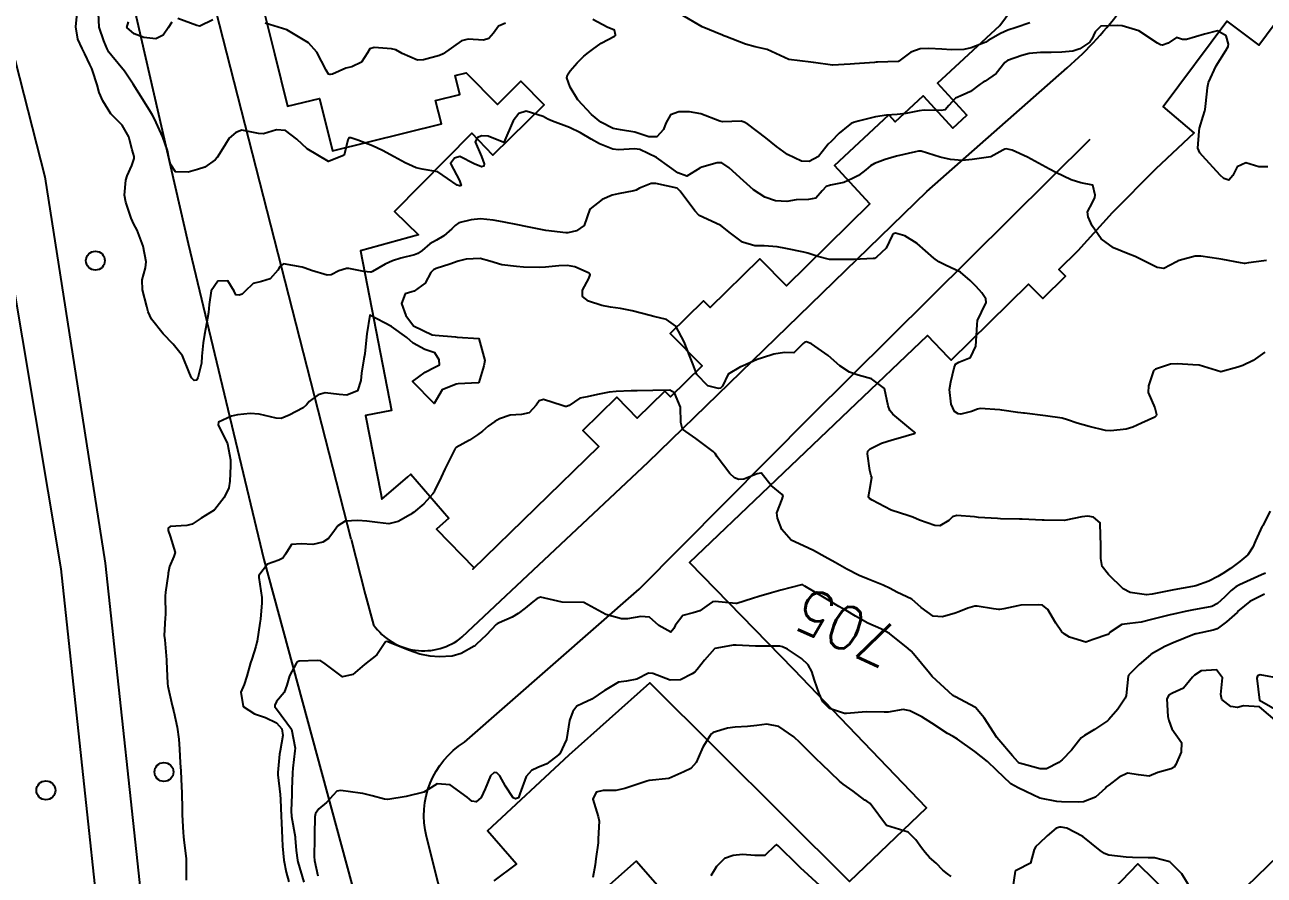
# Model space of a CAD drawing. Header units: metres. Extents: x 286371 to 293043, y 7462578 to 7466404.
# Drawn here: x 290072.8 to 290186.3, y 7464101.8 to 7464179.6 of the extents above; entities that cross this region are included whole.
import ezdxf
from ezdxf.enums import TextEntityAlignment as Align

# ---------------------------------------------------------------- set-up
doc = ezdxf.new("R2010")
doc.units = ezdxf.units.M
doc.header["$MEASUREMENT"] = 0
for name, color, linetype in [('Cotas', 45, 'Continuous'), ('Curvas de Nivel 1m', 11, 'Continuous'), ('Curvas de Nivel 5m', 15, 'Continuous'), ('Edificações', 30, 'Continuous'), ('Linha Férrea', 20, 'Continuous'), ('Postes', 20, 'Continuous'), ('Vias primárias', 230, 'Continuous')]:
    doc.layers.add(name, color=color, linetype=linetype)
doc.styles.add('Style-STANDARD', font='STANDARD.shx')

msp = doc.modelspace()

# ---------------------------------------------------------------- linework, layer by layer
at = {"layer": 'Curvas de Nivel 1m', "flags": 128}
for points, elevation in [([(290186.38, 7464149.66), (290185.29, 7464148.9), (290184.36, 7464148.44), (290183.9, 7464148.3), (290182.35, 7464147.86), (290180.36, 7464148.47), (290179.77, 7464148.49), (290178.36, 7464148.61), (290177.73, 7464148.57), (290176.36, 7464148.1), (290176.26, 7464148.05), (290176.18, 7464147.96), (290175.72, 7464146.58), (290175.69, 7464145.96), (290176.3, 7464144.57), (290176.45, 7464143.95), (290176.42, 7464143.83), (290176.29, 7464143.72), (290175.09, 7464143.16), (290174.28, 7464142.79), (290173.66, 7464142.61), (290172.27, 7464142.45), (290171.79, 7464142.5), (290170.28, 7464142.86), (290169.18, 7464143.16), (290168.29, 7464143.48), (290167.81, 7464143.61), (290166.29, 7464143.84), (290164.36, 7464144.08), (290164.29, 7464144.08), (290163.74, 7464144.15), (290162.3, 7464144.35), (290162.1, 7464144.38), (290160.3, 7464144.51), (290160.05, 7464144.45), (290159.51, 7464144.22), (290158.52, 7464144), (290158.29, 7464144.03), (290157.94, 7464144.24), (290157.64, 7464144.91), (290157.49, 7464146.25), (290157.62, 7464146.96), (290157.92, 7464148.24), (290158.03, 7464148.57), (290158.36, 7464148.74), (290159.41, 7464149.17), (290159.9, 7464150.21), (290159.94, 7464150.66), (290160.03, 7464152.21), (290160.07, 7464152.56), (290160.43, 7464153.33), (290160.84, 7464154.2), (290160.81, 7464154.56), (290160.46, 7464155.08), (290159.93, 7464155.67), (290159.4, 7464156.22), (290158.49, 7464156.99), (290157.14, 7464157.62), (290156.51, 7464157.92), (290156.06, 7464158.27), (290154.53, 7464159.61), (290153.4, 7464160.31), (290152.55, 7464160.55), (290152.37, 7464160.51), (290152.25, 7464160.33), (290151.69, 7464159.17), (290150.81, 7464158.35), (290150.61, 7464158.25), (290150.51, 7464158.24), (290148.74, 7464158.15), (290148.51, 7464158.14), (290146.78, 7464158.14), (290146.51, 7464158.16), (290145.43, 7464158.43), (290144.52, 7464158.73), (290144.15, 7464158.82), (290142.52, 7464159.16), (290141.7, 7464159.31), (290140.53, 7464159.4), (290139.66, 7464159.39), (290138.53, 7464159.72), (290137.44, 7464160.55), (290136.55, 7464161.26), (290135.3, 7464161.85), (290134.57, 7464162.17), (290134.18, 7464162.6), (290132.83, 7464164.39), (290132.62, 7464164.62), (290132.6, 7464164.64), (290132.54, 7464164.69), (290130.61, 7464165.11), (290130.16, 7464165.11), (290129.12, 7464164.68), (290128.79, 7464164.5), (290128.6, 7464164.43), (290127.15, 7464164.16), (290126.59, 7464164.03), (290125.69, 7464163.63), (290124.57, 7464162.74), (290124.03, 7464161.27), (290123.35, 7464160.76), (290122.54, 7464160.6), (290122.36, 7464160.6), (290120.54, 7464160.81), (290118.55, 7464161.21), (290118.11, 7464161.29), (290116.55, 7464161.58), (290115.7, 7464161.75), (290114.56, 7464161.87), (290113.68, 7464161.79), (290112.55, 7464161.49), (290112.22, 7464161.27), (290111.91, 7464160.94), (290111.19, 7464160.3), (290110.53, 7464159.92), (290109.91, 7464159.58), (290109.19, 7464158.98), (290108.81, 7464158.69), (290108.51, 7464158.56), (290107.26, 7464158.26), (290106.5, 7464158.01), (290105.81, 7464157.72), (290104.66, 7464157.05), (290104.54, 7464156.99), (290104.48, 7464156.99), (290103.86, 7464157.06), (290102.49, 7464157.32), (290102.26, 7464157.32), (290101.57, 7464157.1), (290100.87, 7464156.73), (290100.49, 7464156.72), (290099.08, 7464157.14), (290098.5, 7464157.34), (290098.21, 7464157.44), (290096.5, 7464157.75), (290096.17, 7464157.51), (290095.99, 7464157.18), (290095.29, 7464156.38), (290094.48, 7464156.14), (290093.73, 7464155.96), (290092.98, 7464155.23), (290092.72, 7464154.97), (290092.46, 7464154.89), (290092.14, 7464154.92), (290091.99, 7464155.24), (290091.41, 7464156.19), (290090.48, 7464156.15), (290089.88, 7464155.28), (290089.7, 7464154.03), (290089.63, 7464153.29), (290089.44, 7464152.27), (290089.28, 7464151.29), (290089.15, 7464150.53), (290089.04, 7464149.29), (290088.99, 7464148.67), (290088.66, 7464147.3), (290088.53, 7464147.1), (290088.33, 7464147.06), (290088.09, 7464147.31), (290087.9, 7464147.75), (290087.25, 7464149.32), (290086.39, 7464150.4), (290085.49, 7464151.35), (290084.42, 7464152.68), (290084.11, 7464153.37), (290083.98, 7464153.83), (290083.6, 7464155.38), (290083.56, 7464156.29), (290083.86, 7464157.37), (290083.93, 7464157.94), (290083.66, 7464159.38), (290083.1, 7464160.83), (290082.81, 7464161.39), (290082.56, 7464161.94), (290082.06, 7464163.4), (290081.96, 7464164.04), (290082.06, 7464165.4), (290082.2, 7464165.82), (290082.63, 7464166.75), (290082.84, 7464167.39), (290082.83, 7464167.57), (290082.66, 7464168.18), (290082.41, 7464169.13), (290082.33, 7464169.39), (290081.74, 7464170.45), (290080.75, 7464171.42), (290080.73, 7464171.45), (290080.7, 7464171.48), (290079.96, 7464172.67), (290079.63, 7464173.44), (290079.45, 7464174.14), (290079.03, 7464175.45), (290078.95, 7464175.63), (290078.77, 7464175.99), (290078.32, 7464176.99), (290078.07, 7464177.46), (290077.67, 7464178.32), (290077.49, 7464179.46), (290077.61, 7464180.7)], 708), ([(290186.51, 7464158.06), (290186.29, 7464158.03), (290184.87, 7464157.83), (290184.55, 7464157.78), (290184.5, 7464157.78), (290184.13, 7464157.84), (290182.51, 7464158.15), (290182.17, 7464158.21), (290180.51, 7464158.46), (290179.98, 7464158.44), (290178.51, 7464158.07), (290178.4, 7464158.03), (290178.27, 7464157.93), (290177.11, 7464157.33), (290176.5, 7464157.41), (290175.4, 7464157.97), (290174.51, 7464158.43), (290173.84, 7464158.67), (290172.52, 7464159.21), (290171.39, 7464160.03), (290170.55, 7464161.23), (290170.19, 7464162.05), (290170.13, 7464162.5), (290170.58, 7464163.37), (290170.81, 7464163.82), (290170.83, 7464164.04), (290170.61, 7464164.94), (290169.52, 7464165.16), (290168.62, 7464165.43), (290167.24, 7464166.1), (290166.64, 7464166.41), (290165.97, 7464166.79), (290164.65, 7464167.52), (290163.24, 7464168.16), (290162.67, 7464168.27), (290162.57, 7464168.26), (290162.39, 7464168.17), (290161.29, 7464167.55), (290160.65, 7464167.44), (290159.56, 7464167.3), (290158.65, 7464167.22), (290157.58, 7464167.31), (290156.65, 7464167.53), (290154.89, 7464168.05), (290154.66, 7464168.07), (290154.38, 7464168.01), (290152.65, 7464167.6), (290151.6, 7464167.29), (290150.64, 7464166.92), (290150.27, 7464166.73), (290149.82, 7464166.37), (290149.15, 7464165.85), (290148.62, 7464165.56), (290147.83, 7464165.19), (290146.61, 7464164.95), (290146.2, 7464164.83), (290145.83, 7464164.43), (290145.26, 7464163.77), (290144.59, 7464163.64), (290143.46, 7464163.6), (290142.59, 7464163.45), (290141.57, 7464163.51), (290140.59, 7464163.86), (290139.56, 7464164.52), (290138.62, 7464165.36), (290137.33, 7464166.55), (290136.64, 7464167), (290136.21, 7464167), (290134.81, 7464166.59), (290134.67, 7464166.55), (290134.63, 7464166.52), (290133.44, 7464165.79), (290132.63, 7464166.07), (290131.85, 7464166.64), (290130.65, 7464167.49), (290129.13, 7464168.21), (290128.66, 7464168.29), (290127.18, 7464168.18), (290126.66, 7464168.24), (290125.45, 7464168.73), (290124.67, 7464169.16), (290123.7, 7464169.75), (290122.69, 7464170.24), (290121.15, 7464170.8), (290120.71, 7464171), (290120.29, 7464171.23), (290118.72, 7464171.72), (290118.06, 7464171.5), (290117.54, 7464170.85), (290116.67, 7464168.87), (290115.24, 7464169.45), (290114.68, 7464169.46), (290114.28, 7464169.31), (290114.07, 7464168.91), (290114.65, 7464167.59), (290114.89, 7464166.9), (290114.84, 7464166.7), (290114.64, 7464166.62), (290113.98, 7464166.91), (290112.65, 7464167.58), (290112.17, 7464167.42), (290111.79, 7464166.95), (290112.62, 7464165.39), (290112.78, 7464164.93), (290112.67, 7464164.88), (290112.61, 7464164.88), (290112.41, 7464164.94), (290110.63, 7464166.17), (290109.21, 7464166.41), (290108.64, 7464166.53), (290107.64, 7464167.01), (290106.65, 7464167.55), (290105.58, 7464168.13), (290104.67, 7464168.55), (290103.3, 7464169.07), (290102.68, 7464169.28), (290102.48, 7464169.29), (290102.41, 7464169.09), (290102.05, 7464167.7), (290100.64, 7464167.11), (290098.66, 7464168.28), (290097.73, 7464169.16), (290096.69, 7464169.97), (290095.85, 7464170.03), (290094.68, 7464169.66), (290094.21, 7464169.68), (290092.69, 7464169.98), (290092.14, 7464169.78), (290091.54, 7464169.25), (290091.2, 7464168.72), (290090.65, 7464167.81), (290090.42, 7464167.49), (290090.24, 7464167.27), (290089.31, 7464166.61), (290088.63, 7464166.39), (290087.79, 7464166.14), (290086.63, 7464166.16), (290086.16, 7464166.86), (290086.05, 7464167.33), (290085.87, 7464168.12), (290085.46, 7464169.34), (290084.7, 7464171.02), (290084.52, 7464171.36), (290084.25, 7464171.83), (290083.27, 7464173.38), (290082.75, 7464174.21), (290081.96, 7464175.4), (290080.78, 7464176.8), (290080.5, 7464177.13), (290080.36, 7464177.42), (290080.06, 7464178.17), (290079.62, 7464179.43), (290079.58, 7464180.71)], 709), ([(290164.84, 7464179.81), (290163.59, 7464179.39), (290162.83, 7464179.13), (290162.15, 7464178.85), (290161.04, 7464178.19), (290160.91, 7464178.1), (290160.81, 7464178.04), (290159.48, 7464177.53), (290158.8, 7464177.37), (290157.69, 7464177.35), (290156.8, 7464177.41), (290155.61, 7464177.46), (290154.8, 7464177.42), (290153.95, 7464177.14), (290152.86, 7464176.31), (290152.82, 7464176.28), (290152.78, 7464176.27), (290150.91, 7464176.21), (290150.78, 7464176.2), (290150.61, 7464176.18), (290148.78, 7464176.06), (290148.41, 7464176.02), (290146.78, 7464175.93), (290145.05, 7464176.17), (290144.78, 7464176.22), (290142.78, 7464176.47), (290140.8, 7464177.37), (290139.69, 7464177.63), (290138.8, 7464177.85), (290137, 7464178.56), (290136.82, 7464178.63), (290136.71, 7464178.67), (290134.84, 7464179.45), (290132.85, 7464180.62)], 711), ([(290186.85, 7464135.1), (290186.18, 7464133.8), (290186.16, 7464133.77), (290186.13, 7464133.72), (290185.52, 7464132.4), (290185.28, 7464131.82), (290184.81, 7464131.11), (290184.08, 7464130.51), (290183.7, 7464130.22), (290183.21, 7464129.85), (290182.53, 7464129.4), (290182.06, 7464129.12), (290181.24, 7464128.69), (290180.05, 7464128.26), (290179.75, 7464128.2), (290178.04, 7464127.92), (290176.04, 7464127.52), (290175.53, 7464127.46), (290174.04, 7464127.65), (290173.4, 7464128), (290172.06, 7464129.3), (290171.48, 7464130.03), (290171.34, 7464130.78), (290171.35, 7464132.04), (290171.33, 7464132.84), (290171.28, 7464134.04), (290170.67, 7464134.56), (290170.15, 7464134.64), (290169.62, 7464134.59), (290168.15, 7464134.27), (290167.98, 7464134.26), (290166.15, 7464134.28), (290165.98, 7464134.29), (290164.15, 7464134.38), (290163.91, 7464134.39), (290162.15, 7464134.42), (290161.9, 7464134.43), (290160.15, 7464134.54), (290159.77, 7464134.59), (290158.15, 7464134.71), (290157.78, 7464134.6), (290157.44, 7464134.25), (290156.62, 7464133.77), (290156.14, 7464133.79), (290154.75, 7464134.29), (290154.15, 7464134.55), (290153.77, 7464134.68), (290152.16, 7464135.2), (290150.42, 7464136.1), (290150.17, 7464136.26), (290150.1, 7464136.36), (290150.09, 7464136.44), (290150.18, 7464136.94), (290150.37, 7464138.19), (290150.33, 7464138.35), (290150.21, 7464138.83), (290149.97, 7464140.36), (290150, 7464140.59), (290150.24, 7464140.82), (290151.27, 7464141.32), (290152.25, 7464141.65), (290152.79, 7464141.78), (290154.26, 7464142.23), (290154.31, 7464142.25), (290154.36, 7464142.29), (290154.27, 7464142.38), (290153.96, 7464142.61), (290152.29, 7464143.98), (290152.04, 7464144.33), (290151.89, 7464144.74), (290151.53, 7464146.34), (290150.34, 7464147.21), (290149.14, 7464147.57), (290148.35, 7464147.83), (290147.45, 7464148.4), (290146.37, 7464149.35), (290144.86, 7464150.44), (290144.4, 7464150.6), (290144.26, 7464150.58), (290144.1, 7464150.45), (290143.24, 7464149.6), (290142.38, 7464149.63), (290141.4, 7464149.47), (290140.37, 7464149.14), (290139.89, 7464148.99), (290138.87, 7464148.53), (290138.53, 7464148.37), (290138.36, 7464148.31), (290137.24, 7464147.66), (290136.7, 7464146.56), (290136.53, 7464146.36), (290136.33, 7464146.33), (290135.37, 7464146.58), (290134.35, 7464147.62), (290133.98, 7464148.6), (290133.76, 7464149.22), (290133.2, 7464150.61), (290132.42, 7464152.04), (290131.59, 7464152.64), (290130.43, 7464152.93), (290130.07, 7464153.02), (290128.44, 7464153.44), (290127.38, 7464153.65), (290126.44, 7464153.78), (290125.65, 7464153.94), (290124.45, 7464154.33), (290123.9, 7464154.76), (290123.88, 7464155.34), (290124.48, 7464156.42), (290124.58, 7464156.75), (290124.57, 7464156.83), (290124.49, 7464156.91), (290123.19, 7464157.47), (290122.5, 7464157.6), (290121.73, 7464157.56), (290120.49, 7464157.43), (290119.91, 7464157.4), (290118.49, 7464157.44), (290117.85, 7464157.5), (290116.5, 7464157.65), (290115.4, 7464157.99), (290114.5, 7464158.23), (290113.24, 7464158.19), (290112.5, 7464158), (290111.73, 7464157.71), (290110.49, 7464157.32), (290110.24, 7464157.21), (290109.99, 7464156.97), (290109.47, 7464155.98), (290108.46, 7464155.26), (290108.25, 7464155.2), (290107.64, 7464155.01), (290107.32, 7464154.13), (290107.72, 7464153.01), (290108.41, 7464152.06), (290110.11, 7464151.26), (290110.4, 7464151.21), (290112.27, 7464151.06), (290112.4, 7464151.05), (290114.39, 7464150.9), (290114.93, 7464148.9), (290114.86, 7464148.4), (290114.39, 7464146.9), (290114.36, 7464146.87), (290114.33, 7464146.86), (290112.5, 7464146.76), (290112.33, 7464146.74), (290111.05, 7464146.23), (290110.3, 7464144.96), (290108.33, 7464146.99), (290109.49, 7464147.83), (290110.35, 7464148.28), (290110.8, 7464148.51), (290110.77, 7464148.96), (290110.37, 7464149.59), (290109.45, 7464149.91), (290108.39, 7464150.5), (290107.79, 7464151), (290106.41, 7464152), (290104.42, 7464153.05), (290104.13, 7464151.33), (290104.1, 7464151.06), (290103.94, 7464149.5), (290103.87, 7464149.06), (290103.66, 7464147.75), (290103.58, 7464147.07), (290103.28, 7464146.11), (290102.31, 7464145.74), (290101.61, 7464145.8), (290100.32, 7464145.93), (290099.67, 7464145.77), (290098.87, 7464145.14), (290098.6, 7464144.84), (290098.3, 7464144.57), (290097.02, 7464143.91), (290096.28, 7464143.6), (290095.84, 7464143.63), (290094.29, 7464144), (290093.46, 7464144.05), (290092.28, 7464143.93), (290091.74, 7464143.8), (290090.56, 7464143.27), (290090.53, 7464143.01), (290091.39, 7464141.26), (290091.66, 7464139.82), (290091.65, 7464139.25), (290091.6, 7464137.84), (290091.49, 7464137.25), (290091.06, 7464136.37), (290090.23, 7464135.27), (290090.19, 7464135.23), (290090.15, 7464135.21), (290088.97, 7464134.47), (290088.13, 7464133.92), (290087.66, 7464133.78), (290086.13, 7464133.71), (290085.93, 7464133.54), (290085.94, 7464133.34), (290086.12, 7464132.83), (290086.59, 7464131.33), (290086.45, 7464130.97), (290086.07, 7464130.04), (290085.96, 7464129.44), (290085.94, 7464129.34), (290085.7, 7464127.68), (290085.68, 7464127.34), (290085.7, 7464125.65), (290085.68, 7464125.34), (290085.59, 7464123.73), (290085.63, 7464123.34), (290085.79, 7464121.49), (290085.79, 7464121.34), (290085.88, 7464119.37), (290085.88, 7464119.33), (290085.91, 7464119.1), (290086.31, 7464117.33), (290086.45, 7464116.75), (290086.78, 7464115.32), (290086.92, 7464114.23), (290086.98, 7464113.32), (290087.04, 7464112.07), (290087.09, 7464111.31), (290087.17, 7464109.9), (290087.2, 7464109.31), (290087.22, 7464107.82), (290087.23, 7464107.31), (290087.31, 7464105.7), (290087.34, 7464105.31), (290087.38, 7464105), (290087.59, 7464103.31), (290087.59, 7464103.23), (290087.58, 7464101.32)], 707), ([(290186.44, 7464129.43), (290186.07, 7464129.28), (290185.07, 7464128.81), (290184.05, 7464128.37), (290183.71, 7464128.18), (290183.29, 7464127.85), (290182.66, 7464127.23), (290182.03, 7464126.65), (290181.51, 7464126.39), (290180.02, 7464126.09), (290179.85, 7464126.06), (290179.07, 7464125.91), (290178.01, 7464125.68), (290177.69, 7464125.61), (290176, 7464125.19), (290175.04, 7464124.94), (290174, 7464124.82), (290173.27, 7464124.73), (290172.21, 7464124.02), (290172.1, 7464123.91), (290171.98, 7464123.83), (290170.66, 7464123.36), (290169.97, 7464123.12), (290168.47, 7464123.58), (290167.98, 7464123.89), (290167.74, 7464124.09), (290167.24, 7464124.85), (290166.5, 7464126.11), (290166.02, 7464126.49), (290165.61, 7464126.53), (290164.03, 7464126.49), (290163.74, 7464126.44), (290162.47, 7464126.17), (290162.1, 7464126.1), (290162.02, 7464126.1), (290161.51, 7464126.18), (290160.03, 7464126.41), (290159.82, 7464126.41), (290159.16, 7464126.22), (290158.36, 7464125.89), (290158.02, 7464125.77), (290156.84, 7464125.43), (290156.01, 7464125.48), (290154.91, 7464126.28), (290154.04, 7464127.04), (290152.67, 7464127.69), (290152.05, 7464128.02), (290151.43, 7464128.33), (290150.06, 7464128.87), (290149.22, 7464129.21), (290148.08, 7464129.8), (290147.02, 7464130.4), (290146.09, 7464130.92), (290145.03, 7464131.5), (290144.11, 7464131.92), (290143, 7464132.46), (290142.13, 7464133.44), (290141.74, 7464134.48), (290141.68, 7464134.96), (290142.17, 7464136.21), (290142.24, 7464136.41), (290142.25, 7464136.47), (290142.24, 7464136.54), (290142.18, 7464136.62), (290141.16, 7464137.46), (290140.34, 7464138.5), (290140.28, 7464138.58), (290140.21, 7464138.59), (290139.88, 7464138.51), (290138.67, 7464138.05), (290138.2, 7464138.02), (290137.81, 7464138.16), (290137.37, 7464138.55), (290136.23, 7464140.09), (290136.04, 7464140.38), (290135.86, 7464140.57), (290134.26, 7464141.76), (290133.05, 7464142.62), (290132.88, 7464143.22), (290132.86, 7464144.62), (290132.32, 7464145.94), (290131.87, 7464146.18), (290130.33, 7464146.15), (290128.88, 7464146.13), (290128.33, 7464146.12), (290126.97, 7464146.07), (290126.32, 7464146), (290125.27, 7464145.79), (290124.32, 7464145.58), (290123.63, 7464145.44), (290122.67, 7464144.78), (290122.41, 7464144.68), (290122.3, 7464144.68), (290122.03, 7464144.79), (290120.31, 7464145.33), (290119.93, 7464145.2), (290119.63, 7464144.82), (290119.01, 7464144.11), (290118.29, 7464143.97), (290117.25, 7464143.9), (290116.28, 7464143.55), (290115.85, 7464143.31), (290115.25, 7464142.89), (290114.72, 7464142.44), (290114.26, 7464142.09), (290113.55, 7464141.62), (290112.33, 7464140.93), (290112.28, 7464140.9), (290112.24, 7464140.85), (290111.59, 7464139.57), (290111.28, 7464138.95), (290110.93, 7464138.23), (290110.34, 7464136.96), (290110.29, 7464136.86), (290110.18, 7464136.69), (290109.37, 7464135.77), (290108.42, 7464134.99), (290108.27, 7464134.88), (290108.15, 7464134.79), (290107, 7464134.15), (290106.14, 7464133.95), (290105.12, 7464134.06), (290104.14, 7464134.18), (290103.31, 7464134.24), (290102.14, 7464134.18), (290101.48, 7464133.75), (290101.01, 7464133.11), (290100.64, 7464132.6), (290100.11, 7464132.27), (290099.19, 7464132.06), (290098.11, 7464132.12), (290097.23, 7464132.05), (290096.69, 7464131.18), (290096.46, 7464130.8), (290096.09, 7464130.61), (290095.03, 7464130.25), (290094.26, 7464129.21), (290094.26, 7464129.02), (290094.52, 7464127.21), (290094.52, 7464126.71), (290094.4, 7464125.21), (290094.35, 7464124.86), (290094.1, 7464123.21), (290094.07, 7464123.11), (290093.97, 7464122.71), (290093.6, 7464121.57), (290093.49, 7464121.22), (290093.16, 7464119.99), (290092.89, 7464119.23), (290092.6, 7464118.53), (290092.82, 7464117.23), (290093.86, 7464116.56), (290094.85, 7464116.21), (290095.85, 7464115.73), (290096.35, 7464115.18), (290096.44, 7464114.57), (290096.19, 7464113.18), (290096.14, 7464112.85), (290095.98, 7464111.18), (290095.98, 7464110.98), (290096.19, 7464109.18), (290096.22, 7464108.71), (290096.28, 7464107.18), (290096.32, 7464106.57), (290096.38, 7464105.17), (290096.41, 7464104.45), (290096.55, 7464103.17), (290096.75, 7464102.06), (290096.98, 7464101.16)], 706), ([(290187.53, 7464115.78), (290185.88, 7464117.19), (290184.43, 7464117.28), (290183.88, 7464117.12), (290183.27, 7464117.23), (290182.43, 7464117.86), (290182.35, 7464118.32), (290182.49, 7464119.86), (290181.93, 7464120.58), (290180.54, 7464120.5), (290179.93, 7464120.1), (290179.75, 7464119.91), (290178.93, 7464118.89), (290177.9, 7464118.44), (290177.58, 7464118.26), (290177.4, 7464117.94), (290177.49, 7464116.32), (290177.57, 7464115.94), (290177.85, 7464115.19), (290178.75, 7464113.92), (290178.72, 7464113.03), (290178.22, 7464111.93), (290178.06, 7464111.67), (290177.8, 7464111.51), (290176.57, 7464111.18), (290175.79, 7464110.86), (290174.8, 7464110.97), (290173.79, 7464111.12), (290173.03, 7464110.76), (290172.07, 7464110.02), (290171.9, 7464109.9), (290171.77, 7464109.75), (290170.87, 7464108.93), (290169.75, 7464108.51), (290169.34, 7464108.47), (290167.75, 7464108.5), (290167.32, 7464108.53), (290165.75, 7464108.84), (290164.47, 7464109.43), (290163.77, 7464109.79), (290163.12, 7464110.15), (290161.79, 7464111.4), (290160.98, 7464112.19), (290159.82, 7464113.11), (290158.24, 7464114.23), (290157.84, 7464114.47), (290157.32, 7464114.76), (290155.86, 7464115.71), (290154.96, 7464116.28), (290153.87, 7464116.83), (290153.24, 7464116.94), (290151.87, 7464116.72), (290151.51, 7464116.7), (290149.87, 7464116.73), (290148.06, 7464116.57), (290147.88, 7464116.57), (290146.51, 7464117.03), (290145.89, 7464117.65), (290145.56, 7464118.43), (290145.14, 7464119.65), (290144.88, 7464120.44), (290144.56, 7464121.05), (290143.95, 7464121.63), (290142.67, 7464122.47), (290142.19, 7464122.7), (290141.97, 7464122.75), (290141.7, 7464122.76), (290139.97, 7464122.76), (290139.72, 7464122.76), (290137.97, 7464122.85), (290137.67, 7464122.85), (290136.2, 7464122.57), (290136.01, 7464122.53), (290135.96, 7464122.5), (290135.06, 7464121.48), (290134.38, 7464120.6), (290134.16, 7464120.37), (290133.93, 7464120.22), (290132.87, 7464119.67), (290131.92, 7464119.64), (290130.32, 7464120.26), (290129.93, 7464120.27), (290128.87, 7464119.73), (290127.92, 7464119.55), (290127.17, 7464119.45), (290125.95, 7464118.72), (290125.93, 7464118.7), (290125.9, 7464118.68), (290124.75, 7464117.89), (290123.89, 7464117.5), (290123.38, 7464117.26), (290123.01, 7464116.77), (290122.7, 7464115.94), (290122.51, 7464114.77), (290122.41, 7464114.21), (290121.82, 7464112.9), (290121.76, 7464112.84), (290121.68, 7464112.79), (290120.63, 7464111.97), (290119.8, 7464111.64), (290119.23, 7464111.38), (290118.72, 7464110.83), (290118.15, 7464109.24), (290118.04, 7464108.85), (290117.75, 7464108.78), (290117.55, 7464108.86), (290116.83, 7464109.93), (290116.32, 7464110.87), (290116.05, 7464111.14), (290115.79, 7464111.18), (290115.46, 7464110.89), (290114.98, 7464109.69), (290114.6, 7464108.9), (290114.15, 7464108.51), (290113.75, 7464108.57), (290113.34, 7464108.92), (290111.77, 7464110.04), (290110.57, 7464110.16), (290109.76, 7464109.64), (290109.36, 7464109.38), (290107.75, 7464109), (290106.07, 7464108.7), (290105.75, 7464108.74), (290104.64, 7464109.05), (290103.76, 7464109.26), (290103.54, 7464109.29), (290101.76, 7464109.52), (290101.39, 7464109.47), (290101.06, 7464109.1), (290100.43, 7464108.43), (290099.73, 7464107.85), (290099.44, 7464107.42), (290099.37, 7464107.13), (290099.33, 7464105.5), (290099.34, 7464105.13), (290099.32, 7464103.48), (290099.35, 7464103.13), (290099.64, 7464101.71)], 704), ([(290187.92, 7464119.77), (290185.93, 7464120.13), (290185.69, 7464120.04), (290185.63, 7464119.81), (290185.89, 7464117.8), (290187.88, 7464116.65)], 704), ([(290157.65, 7464101.66), (290157.31, 7464101.91), (290156.89, 7464102.25), (290156.27, 7464102.87), (290155.67, 7464103.41), (290155.25, 7464103.85), (290154.92, 7464104.28), (290154.42, 7464105.01), (290153.71, 7464105.72), (290151.71, 7464106.33), (290150.22, 7464108.36), (290149.93, 7464108.55), (290149.75, 7464108.66), (290148.68, 7464109.46), (290147.77, 7464110.13), (290147.43, 7464110.4), (290145.8, 7464111.95), (290145.29, 7464112.43), (290143.83, 7464113.89), (290143.24, 7464114.46), (290141.86, 7464115.38), (290140.76, 7464115.6), (290139.86, 7464115.48), (290138.99, 7464115.4), (290137.86, 7464115.34), (290137.16, 7464115.25), (290135.85, 7464114.84), (290135.69, 7464114.73), (290135.58, 7464114.58), (290134.91, 7464113.5), (290134.51, 7464112.59), (290134.29, 7464112.11), (290133.8, 7464111.56), (290133.17, 7464111.23), (290131.78, 7464110.63), (290129.99, 7464110.45), (290129.78, 7464110.4), (290128.49, 7464109.96), (290127.77, 7464109.72), (290126.95, 7464109.52), (290125.77, 7464109.52), (290125.13, 7464109.37), (290124.84, 7464108.74), (290125.31, 7464107.15), (290125.41, 7464106.73), (290125.32, 7464105.11), (290125.31, 7464104.73), (290125.12, 7464103.28), (290125.05, 7464102.73), (290124.82, 7464101.56)], 703), ([(290179.63, 7464100.5), (290178.77, 7464101.92), (290177.67, 7464103.01), (290176.25, 7464103.38), (290175.68, 7464103.38), (290174.26, 7464103.4), (290173.68, 7464103.42), (290172.09, 7464103.61), (290171.68, 7464103.76), (290171.3, 7464104.03), (290169.7, 7464105.33), (290168.23, 7464106.08), (290167.72, 7464106.19), (290167.61, 7464106.19), (290167.27, 7464106.09), (290166.43, 7464105.38), (290165.69, 7464104.69), (290165.4, 7464104.4), (290165.24, 7464104.12), (290164.91, 7464102.88), (290163.66, 7464102.25), (290163.58, 7464102.22), (290163.51, 7464102.15), (290163.27, 7464100.51)], 703), ([(290145.63, 7464100.83), (290143.84, 7464102.45), (290143.66, 7464102.63), (290141.81, 7464104.48), (290141.69, 7464104.55), (290141.62, 7464104.55), (290141.53, 7464104.49), (290140.58, 7464103.59), (290139.67, 7464103.58), (290138.54, 7464103.67), (290137.67, 7464103.59), (290136.9, 7464103.32), (290136.15, 7464102.57), (290135.96, 7464102.26), (290135.64, 7464101.71)], 702)]:
    msp.add_lwpolyline(points, dxfattribs=dict(at, elevation=elevation))
at = {"layer": 'Curvas de Nivel 5m', "flags": 128}
for points, elevation in [([(290086.28, 7464179.88), (290085.95, 7464179.34), (290085.48, 7464178.68), (290084.81, 7464178.34), (290083.71, 7464178.47), (290082.82, 7464178.8), (290082.16, 7464179.39), (290082.32, 7464179.91)], 710), ([(290090.02, 7464180.09), (290088.83, 7464179.5), (290088.57, 7464179.56), (290086.84, 7464180.21)], 710), ([(290116.84, 7464179.77), (290116.2, 7464179.51), (290115.73, 7464178.88), (290115.32, 7464178.39), (290114.81, 7464178.23), (290113.41, 7464178.32), (290112.81, 7464178.18), (290111.13, 7464176.96), (290110.79, 7464176.81), (290109.33, 7464176.44), (290108.79, 7464176.4), (290107.38, 7464177.02), (290106.8, 7464177.35), (290106.4, 7464177.43), (290104.8, 7464177.54), (290104.42, 7464177.44), (290104.2, 7464177.06), (290103.64, 7464176.21), (290102.77, 7464175.78), (290102.2, 7464175.67), (290100.99, 7464175.11), (290100.81, 7464175.07), (290100.76, 7464175.07), (290100.62, 7464175.12), (290100.4, 7464175.49), (290099.56, 7464177.13), (290098.81, 7464177.99), (290096.82, 7464179.17), (290094.83, 7464179.78)], 710), ([(290186.64, 7464166.62), (290185.81, 7464166.64), (290184.64, 7464167.01), (290183.85, 7464166.63), (290183.44, 7464165.85), (290183.06, 7464165.42), (290182.62, 7464165.55), (290182.29, 7464165.87), (290180.65, 7464167.63), (290180.41, 7464167.9), (290180.22, 7464168.34), (290180.35, 7464169.9), (290180.4, 7464170.18), (290180.71, 7464171.28), (290180.86, 7464171.75), (290180.89, 7464171.89), (290181.08, 7464173.56), (290181.11, 7464173.89), (290181.22, 7464174.34), (290181.9, 7464175.87), (290182.81, 7464177.29), (290183.02, 7464177.65), (290183.04, 7464177.85), (290182.83, 7464178.61), (290182.04, 7464179.08), (290180.83, 7464178.78), (290179.19, 7464178.29), (290178.82, 7464178.3), (290178.28, 7464178.48), (290177.52, 7464177.94), (290176.99, 7464177.78), (290176.81, 7464177.81), (290176.55, 7464177.96), (290174.83, 7464179.08), (290173.31, 7464179.53), (290172.84, 7464179.58), (290171.35, 7464179.52), (290170.83, 7464178.98), (290170.54, 7464178.33), (290170.34, 7464178.05), (290169.44, 7464177.43), (290168.8, 7464177.23), (290167.77, 7464177.12), (290166.8, 7464177.09), (290165.83, 7464177.09), (290164.8, 7464177), (290164.12, 7464176.82), (290162.79, 7464176.35), (290162.67, 7464176.28), (290162.57, 7464176.17), (290161.78, 7464175.17), (290160.76, 7464174.47), (290160.57, 7464174.38), (290160.29, 7464174.2), (290159.42, 7464173.54), (290158.74, 7464173.22), (290158.04, 7464172.93), (290157.43, 7464172.24), (290157.11, 7464171.86), (290156.72, 7464171.8), (290155.17, 7464171.83), (290154.72, 7464171.77), (290153.49, 7464171.52), (290152.71, 7464171.43), (290151.73, 7464171.36), (290150.71, 7464171.22), (290149.14, 7464170.82), (290148.7, 7464170.69), (290148.49, 7464170.59), (290148.21, 7464170.39), (290147.39, 7464169.7), (290146.67, 7464168.96), (290146.39, 7464168.69), (290146.16, 7464168.42), (290145.5, 7464167.58), (290144.64, 7464167.11), (290143.95, 7464167.15), (290142.65, 7464167.75), (290141.66, 7464168.49), (290140.68, 7464169.3), (290139.03, 7464170.53), (290138.7, 7464170.73), (290138.43, 7464170.81), (290136.7, 7464170.74), (290136.47, 7464170.8), (290134.71, 7464171.49), (290133.67, 7464171.65), (290132.71, 7464171.66), (290131.95, 7464171.39), (290131.52, 7464170.64), (290131.29, 7464170.04), (290130.68, 7464169.39), (290129.95, 7464169.39), (290128.68, 7464169.79), (290127.37, 7464170.02), (290126.69, 7464170.13), (290125.55, 7464170.73), (290124.71, 7464171.43), (290123.47, 7464172.76), (290122.75, 7464173.93), (290122.46, 7464174.78), (290122.51, 7464175.04), (290122.77, 7464175.42), (290123.39, 7464176.16), (290124.01, 7464176.76), (290124.45, 7464177.1), (290124.8, 7464177.36), (290125.61, 7464177.94), (290126.82, 7464178.59), (290126.9, 7464178.64), (290126.92, 7464178.71), (290126.83, 7464179.15), (290126.15, 7464179.41), (290124.84, 7464180.13)], 710), ([(290186.34, 7464127.5), (290186.04, 7464127.35), (290185, 7464126.85), (290184.02, 7464126.04), (290183.91, 7464125.94), (290183.82, 7464125.84), (290182.87, 7464124.98), (290181.99, 7464124.35), (290181.65, 7464124.21), (290180.09, 7464123.89), (290180.01, 7464123.87), (290179.98, 7464123.86), (290179.93, 7464123.84), (290177.97, 7464123.06), (290177.2, 7464122.71), (290175.95, 7464122.01), (290175.93, 7464121.99), (290175.89, 7464121.97), (290174.85, 7464121.07), (290173.93, 7464120.11), (290173.87, 7464120.05), (290173.85, 7464120), (290173.66, 7464118.23), (290173.59, 7464118), (290172.92, 7464116.97), (290172.08, 7464116.02), (290171.96, 7464115.92), (290171.86, 7464115.85), (290170.77, 7464115.12), (290169.84, 7464114.56), (290169.55, 7464114.35), (290169.31, 7464114.06), (290168.66, 7464113.23), (290167.81, 7464112.34), (290167.67, 7464112.22), (290167.49, 7464112.09), (290166.37, 7464111.53), (290165.8, 7464111.52), (290163.91, 7464112.04), (290163.8, 7464112.09), (290163.75, 7464112.15), (290163.26, 7464112.7), (290162, 7464114.17), (290161.84, 7464114.4), (290160.66, 7464116.19), (290159.88, 7464117.12), (290157.97, 7464118.15), (290157.89, 7464118.19), (290157.81, 7464118.24), (290155.92, 7464119.98), (290155.66, 7464120.27), (290154.19, 7464122.06), (290153.99, 7464122.29), (290153.96, 7464122.32), (290153.71, 7464122.55), (290151.99, 7464123.91), (290151.2, 7464124.34), (290150, 7464124.85), (290148.89, 7464125.49), (290148.02, 7464126.01), (290147.35, 7464126.39), (290146.04, 7464127.16), (290144.25, 7464128.24), (290144.05, 7464128.35), (290143.95, 7464128.35), (290142.04, 7464127.87), (290141.18, 7464127.63), (290140.04, 7464127.31), (290139.44, 7464127.12), (290138.03, 7464126.66), (290137.92, 7464126.65), (290136.03, 7464126.84), (290135.79, 7464126.82), (290135.49, 7464126.58), (290134.62, 7464125.99), (290134.01, 7464125.81), (290133.06, 7464125.57), (290132.37, 7464124.63), (290132.26, 7464124.36), (290131.99, 7464124.03), (290130.89, 7464124.65), (290130.01, 7464125.41), (290129.23, 7464125.45), (290128, 7464125.24), (290127.45, 7464125.25), (290126.01, 7464125.65), (290124.02, 7464126.75), (290122.02, 7464126.78), (290120.03, 7464127.23), (290119.73, 7464127.12), (290119.34, 7464126.82), (290118.63, 7464126.22), (290118.01, 7464125.74), (290117.46, 7464125.4), (290116.27, 7464124.87), (290116.07, 7464124.8), (290115.99, 7464124.73), (290115.08, 7464123.78), (290114.16, 7464122.9), (290114.05, 7464122.81), (290113.96, 7464122.75), (290112.78, 7464122.09), (290111.95, 7464121.83), (290110.75, 7464121.76), (290109.95, 7464121.84), (290109, 7464122.03), (290107.95, 7464122.37), (290106.37, 7464123.03), (290105.97, 7464123.18), (290105.86, 7464123.14), (290105.79, 7464123.04), (290105.05, 7464121.95), (290103.93, 7464121.06), (290102.86, 7464120.14), (290101.92, 7464119.95), (290100.31, 7464121.12), (290099.94, 7464121.42), (290099.63, 7464121.44), (290097.95, 7464121.37), (290097.79, 7464121.31), (290097.66, 7464121.16), (290097.07, 7464120.02), (290096.81, 7464119.17), (290096.56, 7464118.51), (290095.88, 7464117.68), (290095.7, 7464117.36), (290095.71, 7464117.19), (290095.87, 7464117.01), (290097.23, 7464115.16), (290097.56, 7464113.42), (290097.53, 7464113.16), (290097.36, 7464111.59), (290097.32, 7464111.16), (290097.27, 7464109.65), (290097.27, 7464109.16), (290097.22, 7464107.67), (290097.25, 7464107.16), (290097.56, 7464105.29), (290097.58, 7464105.16), (290097.68, 7464104.04), (290097.78, 7464103.15), (290097.81, 7464103), (290098.36, 7464101.14)], 705)]:
    msp.add_lwpolyline(points, dxfattribs=dict(at, elevation=elevation))
at = {"layer": 'Edificações'}
for points in [[(290094.79, 7464180.56), (290095.67, 7464177.02), (290096.86, 7464172.18), (290099.79, 7464172.9), (290100.98, 7464168.11), (290110.96, 7464170.58), (290110.44, 7464172.7), (290112.65, 7464173.24), (290112.22, 7464175), (290113.24, 7464175.25), (290116.11, 7464172.35), (290118.23, 7464174.46), (290120.38, 7464172.31), (290115.66, 7464167.7), (290113.75, 7464169.72), (290106.68, 7464162.55), (290108.87, 7464160.39), (290103.55, 7464158.93), (290106.39, 7464144.33), (290104.02, 7464143.87), (290105.41, 7464136.72), (290105.51, 7464136.2), (290107.88, 7464138.24), (290108.18, 7464138.5), (290111.66, 7464134.46), (290110.51, 7464133.46), (290113.97, 7464129.91), (290113.85, 7464129.79), (290125.37, 7464141.02), (290123.92, 7464142.5), (290127.04, 7464145.54), (290128.9, 7464143.62), (290131.44, 7464146.09), (290131.94, 7464145.57), (290134.83, 7464148.41), (290131.92, 7464151.36), (290134.97, 7464154.37), (290135.59, 7464153.74), (290140.13, 7464158.22), (290142.58, 7464155.73), (290150.2, 7464163.25), (290146.95, 7464166.76), (290151.95, 7464171.38), (290152.52, 7464170.76), (290155.07, 7464173.12), (290157.8, 7464170.17), (290159.09, 7464171.37), (290156.38, 7464174.3), (290162.09, 7464179.57), (290169.11, 7464189.1)], [(290115.79, 7464101.27), (290117.84, 7464102.8), (290115.18, 7464105.83), (290122.65, 7464112.81), (290130.05, 7464119.38), (290148.33, 7464101.19), (290155.39, 7464107.95), (290143.25, 7464120.62), (290133.69, 7464130.4), (290140.99, 7464137.37), (290148.3, 7464144.34), (290155.48, 7464151.19), (290157.34, 7464149.23), (290157.64, 7464148.93), (290164.74, 7464155.9), (290166.05, 7464154.57), (290168.13, 7464156.61), (290167.52, 7464157.22), (290169.29, 7464158.96), (290172.43, 7464162.44), (290176.43, 7464166.49), (290179.91, 7464169.73), (290177.07, 7464172.14), (290182.88, 7464179.96), (290185.81, 7464177.78), (290191.43, 7464185.37)], [(290187.59, 7464103.56), (290180.75, 7464096.94), (290174.74, 7464102.83), (290172.48, 7464100.46)], [(290130.75, 7464100.84), (290128.79, 7464103.06), (290124.2, 7464098.99)]]:
    msp.add_lwpolyline(points, dxfattribs=at)
at = {"layer": 'Linha Férrea'}
for points in [[(290071.18, 7464179.36), (290074.64, 7464165.72), (290080.18, 7464130.36), (290083.93, 7464095.45)], [(290079.88, 7464095.04), (290076.15, 7464129.83), (290070.22, 7464165.01)]]:
    msp.add_lwpolyline(points, dxfattribs=at)
at = {"layer": 'Postes'}
for centre in [(290079.28, 7464158.04), (290085.56, 7464111.23), (290074.75, 7464109.55)]:
    msp.add_circle(centre, 0.866, dxfattribs=at)
at = {"layer": 'Vias primárias'}
for points in [[(290013.53, 7464263.08), (290044.24, 7464281.25), (290047.88, 7464283.4, -0.207853), (290050.42, 7464283.72, -0.165764), (290055.42, 7464280.2, -0.099157), (290056.06, 7464278.8), (290058.16, 7464273.09), (290059.96, 7464268.15), (290064.64, 7464254.32), (290069.83, 7464233.1), (290080.3, 7464192.24), (290087.78, 7464159.61), (290094.72, 7464130.68), (290109.35, 7464076.64), (290121.17, 7464028.5), (290132.38, 7463980.46, -0.171492), (290127.44, 7463935.89, -0.171492)], [(290155.41, 7464164.38), (290168.28, 7464175.7, 0.053752), (290173.37, 7464181.25, -0.02309), (290178.58, 7464187.69, 0.240742), (290180.01, 7464193.19, 0.270181), (290176.98, 7464196.46), (290153.15, 7464207.82), (290136.1, 7464215.05), (290113.89, 7464226.03), (290091.89, 7464236.95, 0.313684), (290079.89, 7464235.17)], [(290243.01, 7464159.65), (290225.08, 7464132.88), (290183.01, 7464090.47), (290143.31, 7464051.31), (290134.89, 7464043.04), (290133.53, 7464041.6, -0.653949), (290125.23, 7464044.58), (290118.12, 7464071.51), (290109.61, 7464105.32, -0.32426), (290113.07, 7464113.97), (290129.08, 7464127.97), (290144.79, 7464143.81), (290170.36, 7464169.16)], [(290102.7, 7464132.54), (290103.99, 7464127.52), (290104.76, 7464124.69, 0.435662), (290112.87, 7464123.59), (290129.89, 7464139.6), (290155.41, 7464164.38), (290155.41, 7464164.38)]]:
    msp.add_lwpolyline(points, format="xyb", dxfattribs=at)
msp.add_lwpolyline([(290102.7, 7464132.54), (290090.32, 7464180.98), (290080.57, 7464222.19)], dxfattribs=at)

# ---------------------------------------------------------------- texts
at = {"layer": 'Cotas', "style": 'Style-STANDARD'}
msp.add_text('705', height=4, rotation=155.0862, dxfattribs=at).set_placement((290148, 7464124.45, 705), align=Align.MIDDLE_CENTER)

doc.saveas('drawing.dxf')
